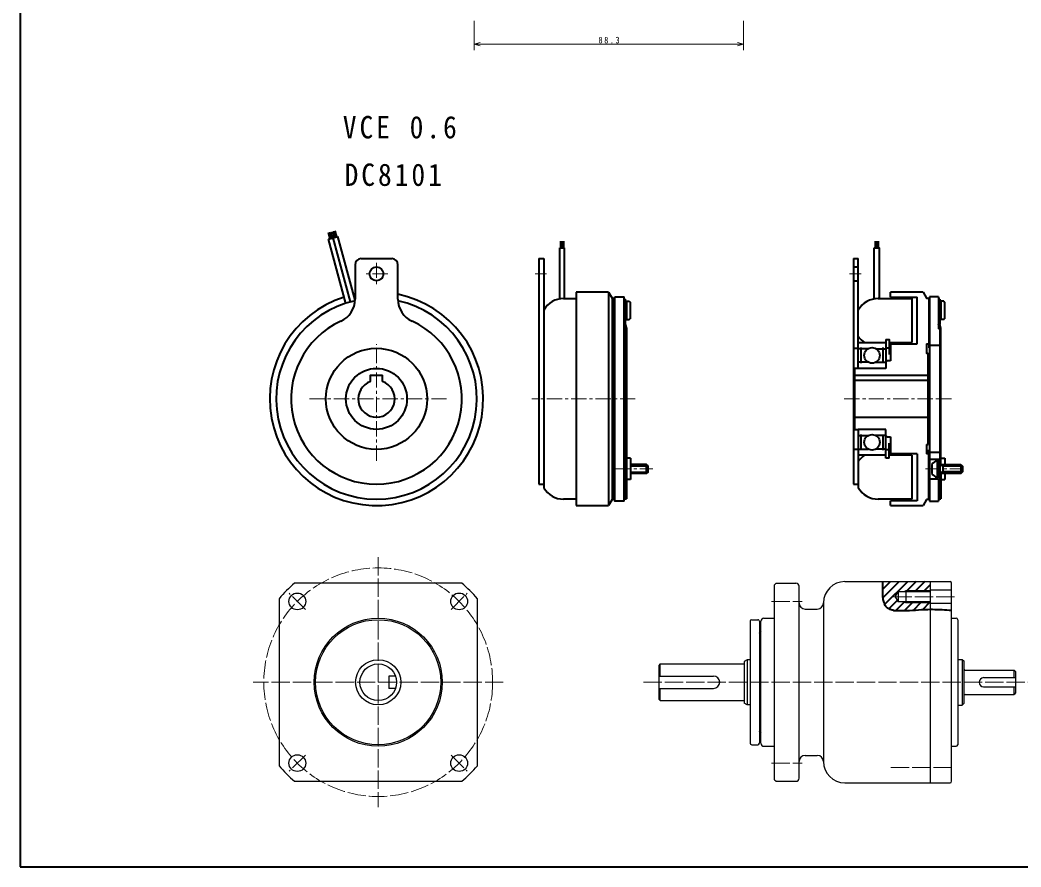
# Model space of a CAD drawing. Units: millimetres on the paper. Extents: x -1451 to 1005, y -1119 to 227.
# Drawn here: x -1428 to -1100, y -988.8 to -711 of the extents above; entities that cross this region are included whole.
import ezdxf

# ---------------------------------------------------------------- set-up
doc = ezdxf.new("R2010")
doc.units = ezdxf.units.MM
doc.linetypes.add('CHAIN1', pattern=[8, 5, -1, 1, -1])
doc.linetypes.add('LONG_DASHED1', pattern=[7, 6, -1])
for name, color, linetype, lineweight in [('0-5_中太線外形', 3, 'Continuous', 25), ('0-6_太線外形', 5, 'Continuous', 40), ('0-9_中心線', 3, 'Continuous', 25), ('0-A_寸法文字', 1, 'Continuous', 9)]:
    doc.layers.add(name, color=color, linetype=linetype, lineweight=lineweight)
doc.styles.add('ＭＳ ゴシック', font='')
doc.styles.get('ＭＳ ゴシック').set_extended_font_data('MS Gothic')

msp = doc.modelspace()

# ---------------------------------------------------------------- linework, layer by layer
at = {"layer": '0-5_中太線外形', "color": 4, "linetype": 'LONG_DASHED1', "lineweight": 9}
for p, q in [((-1310.629, -887.199), (-1310.629, -969.199)), ((-1334.494, -904.334), (-1339.798, -899.031)), ((-1286.765, -904.334), (-1281.461, -899.031)), ((-1181.707, -901.682), (-1171.707, -901.682)), ((-1121.707, -900.199), (-1142.586, -900.199)), ((-1269.629, -928.199), (-1351.629, -928.199)), ((-1223.707, -928.199), (-1096.707, -928.199)), ((-1334.494, -952.064), (-1339.798, -957.367)), ((-1181.707, -954.715), (-1171.707, -954.715)), ((-1142.586, -956.199), (-1121.707, -956.199))]:
    msp.add_line(p, q, dxfattribs=at)
at = {"layer": '0-5_中太線外形'}
for p, q in [((-1157.707, -895.199), (-1123.207, -895.199)), ((-1129.707, -895.199), (-1129.707, -961.199)), ((-1283.243, -895.699), (-1338.016, -895.699)), ((-1180.707, -896.199), (-1180.207, -895.699)), ((-1180.707, -960.199), (-1180.707, -896.199)), ((-1180.207, -895.699), (-1173.707, -895.699)), ((-1172.707, -959.699), (-1172.707, -896.699)), ((-1141.207, -900.199), (-1140.254, -898.549)), ((-1140.254, -898.549), (-1140.254, -901.849)), ((-1129.707, -898.549), (-1140.254, -898.549)), ((-1137.707, -898.199), (-1138.313, -898.549)), ((-1122.707, -898.049), (-1129.707, -898.049)), ((-1122.707, -960.699), (-1122.707, -895.699)), ((-1343.129, -900.813), (-1343.129, -955.585)), ((-1278.129, -955.585), (-1278.129, -900.813)), ((-1164.707, -902.199), (-1164.707, -954.199)), ((-1141.207, -900.199), (-1140.254, -901.849)), ((-1129.707, -901.849), (-1140.254, -901.849)), ((-1137.707, -902.199), (-1138.313, -901.849)), ((-1129.707, -902.199), (-1137.707, -902.199)), ((-1170.707, -904.199), (-1166.707, -904.199)), ((-1122.707, -902.349), (-1129.707, -902.349)), ((-1188.707, -908.199), (-1188.707, -948.199)), ((-1188.207, -907.699), (-1186.207, -907.699)), ((-1185.707, -908.199), (-1185.707, -948.199)), ((-1185.207, -948.199), (-1185.207, -908.199)), ((-1184.207, -907.199), (-1180.707, -907.199)), ((-1122.707, -907.199), (-1121.207, -907.199)), ((-1120.707, -907.699), (-1120.707, -948.699)), ((-1188.707, -920.799), (-1189.707, -920.799)), ((-1120.707, -920.699), (-1119.207, -920.699)), ((-1119.207, -920.699), (-1119.207, -935.699)), ((-1218.207, -926.199), (-1218.207, -922.199)), ((-1218.207, -922.199), (-1190.707, -922.199)), ((-1118.207, -924.199), (-1102.207, -924.199)), ((-1102.207, -926.699), (-1102.207, -924.199)), ((-1307.129, -926.199), (-1307.129, -930.199)), ((-1304.973, -926.199), (-1307.129, -926.199)), ((-1218.707, -926.199), (-1200.707, -926.199)), ((-1112.207, -926.699), (-1101.707, -926.699)), ((-1304.973, -930.199), (-1307.129, -930.199)), ((-1218.707, -930.199), (-1200.707, -930.199)), ((-1218.207, -934.199), (-1218.207, -930.199)), ((-1112.207, -929.699), (-1101.707, -929.699)), ((-1102.207, -932.199), (-1102.207, -929.699)), ((-1218.207, -934.199), (-1190.707, -934.199)), ((-1118.207, -932.199), (-1102.207, -932.199)), ((-1188.707, -935.599), (-1189.707, -935.599)), ((-1120.707, -935.699), (-1119.207, -935.699)), ((-1188.207, -948.699), (-1186.207, -948.699)), ((-1184.207, -949.199), (-1180.707, -949.199)), ((-1122.707, -949.199), (-1121.207, -949.199)), ((-1170.707, -952.199), (-1166.707, -952.199)), ((-1338.016, -960.699), (-1283.243, -960.699)), ((-1157.707, -961.199), (-1123.207, -961.199))]:
    msp.add_line(p, q, dxfattribs=at)
at = {"layer": '0-5_中太線外形', "color": 5, "lineweight": 40}
for p, q in [((-1142.843, -895.231), (-1145.282, -897.67)), ((-1145.192, -895.432), (-1145.183, -895.236)), ((-1145.183, -895.236), (-1145.178, -895.199)), ((-1140.007, -895.224), (-1145.175, -900.392)), ((-1137.172, -895.217), (-1144.634, -902.679)), ((-1134.337, -895.21), (-1137.326, -898.199)), ((-1131.501, -895.203), (-1134.497, -898.199)), ((-1129.707, -896.237), (-1131.669, -898.199)), ((-1140.518, -901.392), (-1143.272, -904.145)), ((-1138.208, -901.91), (-1140.973, -904.675)), ((-1135.669, -902.199), (-1138.174, -904.704)), ((-1132.84, -902.199), (-1135.194, -904.552)), ((-1130.012, -902.199), (-1132.174, -904.361))]:
    msp.add_line(p, q, dxfattribs=at)
at = {"layer": '0-5_中太線外形', "linetype": 'LONG_DASHED1'}
msp.add_line((-1286.765, -952.064), (-1281.461, -957.367), dxfattribs=at)
at = {"layer": '0-5_中太線外形', "color": 5, "lineweight": 40}
for points in [[(-1141.77, -904.627), (-1141.998, -904.57), (-1142.226, -904.511), (-1142.45, -904.449), (-1142.671, -904.383), (-1142.886, -904.311), (-1143.095, -904.231), (-1143.295, -904.142), (-1143.487, -904.042), (-1143.668, -903.929), (-1143.837, -903.803), (-1144.069, -903.584), (-1144.272, -903.333), (-1144.45, -903.056), (-1144.603, -902.755), (-1144.735, -902.435), (-1144.847, -902.1), (-1144.941, -901.754), (-1145.019, -901.402), (-1145.084, -901.046), (-1145.138, -900.692), (-1145.183, -900.328), (-1145.22, -899.969), (-1145.247, -899.614), (-1145.268, -899.263), (-1145.281, -898.914), (-1145.288, -898.567), (-1145.289, -898.222), (-1145.286, -897.877), (-1145.279, -897.531), (-1145.269, -897.185), (-1145.263, -896.992), (-1145.255, -896.798), (-1145.248, -896.604), (-1145.239, -896.409), (-1145.23, -896.214), (-1145.221, -896.019), (-1145.212, -895.823), (-1145.202, -895.628), (-1145.192, -895.432)], [(-1141.77, -904.627), (-1140.577, -904.698), (-1139.568, -904.722), (-1138.559, -904.716), (-1137.55, -904.685), (-1136.541, -904.636), (-1135.533, -904.575), (-1134.524, -904.508), (-1133.515, -904.44), (-1132.507, -904.378), (-1131.498, -904.328), (-1130.49, -904.295), (-1129.711, -904.285), (-1128.933, -904.288), (-1128.155, -904.302), (-1127.377, -904.326), (-1126.598, -904.358), (-1125.82, -904.397), (-1125.042, -904.443), (-1124.264, -904.492), (-1123.485, -904.544), (-1122.707, -904.598)]]:
    msp.add_lwpolyline(points, dxfattribs=at)
at = {"layer": '0-5_中太線外形'}
for points in [[(-1129.707, -898.199), (-1137.707, -898.199), (-1137.707, -902.199)], [(-1189.707, -920.799), (-1190.707, -921.376), (-1190.707, -935.021)], [(-1189.707, -920.799), (-1189.707, -935.599), (-1190.707, -935.021)], [(-1119.207, -920.699), (-1118.707, -921.199), (-1118.707, -935.199), (-1119.207, -935.699)], [(-1218.207, -922.199), (-1218.707, -922.699), (-1218.707, -933.699), (-1218.207, -934.199)], [(-1102.207, -924.199), (-1101.707, -924.699), (-1101.707, -931.699), (-1102.207, -932.199)], [(-1180.707, -960.199), (-1180.207, -960.699), (-1173.707, -960.699)]]:
    msp.add_lwpolyline(points, dxfattribs=at)
at = {"layer": '0-5_中太線外形', "color": 4, "linetype": 'LONG_DASHED1', "lineweight": 9}
msp.add_circle((-1310.629, -928.199), 37.5, dxfattribs=at)
at = {"layer": '0-5_中太線外形'}
for centre, radius in [((-1337.146, -901.682), 2.75), ((-1284.113, -901.682), 2.75), ((-1310.629, -928.199), 21), ((-1310.629, -928.199), 20.512), ((-1310.629, -928.199), 7.4), ((-1310.629, -928.199), 6), ((-1337.146, -954.715), 2.75), ((-1284.113, -954.715), 2.75)]:
    msp.add_circle(centre, radius, dxfattribs=at)
for centre, radius, start, end in [((-1157.707, -902.199), 7, 90, 180), ((-1123.207, -895.699), 0.5, 0, 89.99998), ((-1310.629, -928.199), 42.5, 130.11916, 139.88083), ((-1310.629, -928.199), 42.5, 40.11916, 49.88083), ((-1173.707, -896.699), 1, 359.99998, 90), ((-1170.707, -902.199), 2, 180, 270), ((-1166.707, -902.199), 2, 270, 0), ((-1188.207, -908.199), 0.5, 90, 179.99998), ((-1186.207, -908.199), 0.5, 359.99998, 90), ((-1184.207, -908.199), 1, 90, 180), ((-1121.207, -907.699), 0.5, 0, 90), ((-1118.207, -923.699), 0.5, 180, 270), ((-1200.707, -928.199), 2, 270, 90), ((-1112.207, -928.199), 1.5, 90, 270), ((-1118.207, -932.699), 0.5, 90, 180), ((-1188.207, -948.199), 0.5, 180, 269.99998), ((-1186.207, -948.199), 0.5, 270, 0), ((-1184.207, -948.199), 1, 180, 269.99998), ((-1121.207, -948.699), 0.5, 270, 0), ((-1170.707, -954.199), 2, 89.99998, 179.99998), ((-1166.707, -954.199), 2, 0, 89.99998), ((-1157.707, -954.199), 7, 180, 270), ((-1310.629, -928.199), 42.5, 220.11916, 229.88083), ((-1310.629, -928.199), 42.5, 310.11916, 319.88083), ((-1173.707, -959.699), 1, 270, 0), ((-1123.207, -960.699), 0.5, 270, 0)]:
    msp.add_arc(centre, radius, start, end, dxfattribs=at)
at = {"layer": '0-5_中太線外形', "color": 5, "lineweight": 40}
for centre, start_param, end_param in [((-1184.457, -912.199), 2.2142973, 3.1415924), ((-1184.457, -944.199), 3.1415924, 4.0688878)]:
    msp.add_ellipse(centre, major_axis=(1.25, 0), ratio=0.5999, start_param=start_param, end_param=end_param, dxfattribs=at)
at = {"layer": '0-6_太線外形'}
for p, q in [((-1327.047, -780.743), (-1326.515, -782.729)), ((-1326.661, -780.64), (-1326.129, -782.625)), ((-1326.274, -780.536), (-1325.742, -782.522)), ((-1324.97, -782.315), (-1325.502, -780.329)), ((-1324.583, -782.211), (-1325.115, -780.226)), ((-1324.197, -782.108), (-1324.729, -780.122)), ((-1326.901, -782.832), (-1323.811, -782.004)), ((-1321.247, -803.933), (-1326.901, -782.832)), ((-1319.712, -803.482), (-1325.356, -782.418)), ((-1318.206, -802.92), (-1323.811, -782.004)), ((-1250.834, -783.521), (-1250.834, -785.702)), ((-1250.539, -783.521), (-1250.539, -785.702)), ((-1250.08, -783.521), (-1250.08, -785.702)), ((-1249.85, -783.521), (-1249.85, -785.702)), ((-1147.75, -783.521), (-1147.75, -785.702)), ((-1147.455, -783.521), (-1147.455, -785.702)), ((-1146.996, -783.521), (-1146.996, -785.702)), ((-1146.766, -783.521), (-1146.766, -785.702)), ((-1251.156, -785.702), (-1249.556, -785.702)), ((-1251.156, -802.481), (-1251.156, -785.702)), ((-1249.556, -802.361), (-1249.556, -785.702)), ((-1148.072, -802.481), (-1148.072, -785.702)), ((-1316.197, -789.261), (-1306.197, -789.261)), ((-1257.956, -789.261), (-1257.956, -863.261)), ((-1257.956, -789.261), (-1256.356, -789.261)), ((-1256.356, -789.261), (-1256.356, -864.402)), ((-1154.872, -789.261), (-1153.272, -789.261)), ((-1154.872, -789.261), (-1154.872, -863.261)), ((-1153.272, -825.261), (-1153.272, -789.261)), ((-1318.197, -791.261), (-1318.197, -802.533)), ((-1304.197, -802.533), (-1304.197, -791.261)), ((-1154.872, -792.011), (-1153.272, -792.011)), ((-1154.872, -796.511), (-1153.272, -796.511)), ((-1245.756, -800.261), (-1245.756, -870.261)), ((-1235.111, -800.261), (-1245.756, -800.261)), ((-1235.111, -800.261), (-1233.956, -802.261)), ((-1235.111, -800.261), (-1235.111, -870.261)), ((-1142.672, -801.861), (-1142.672, -800.261)), ((-1132.027, -800.261), (-1142.672, -800.261)), ((-1318.197, -802.533), (-1318.197, -802.535)), ((-1304.197, -802.533), (-1304.197, -802.535)), ((-1249.856, -802.361), (-1245.756, -802.361)), ((-1233.956, -802.261), (-1233.256, -802.261)), ((-1233.956, -802.261), (-1233.956, -868.261)), ((-1233.256, -802.261), (-1233.256, -868.261)), ((-1233.056, -801.761), (-1230.056, -801.761)), ((-1230.056, -868.761), (-1230.056, -801.761)), ((-1229.656, -802.511), (-1230.056, -802.511)), ((-1229.656, -802.511), (-1229.656, -810.715)), ((-1229.656, -803.261), (-1228.356, -803.261)), ((-1229.156, -809.261), (-1229.156, -803.261)), ((-1228.356, -803.261), (-1228.056, -803.561)), ((-1228.056, -803.561), (-1228.056, -808.961)), ((-1142.672, -801.861), (-1133.972, -801.861)), ((-1133.972, -817.261), (-1133.972, -801.861)), ((-1130.172, -802.261), (-1130.172, -818.497)), ((-1126.972, -801.761), (-1129.972, -801.761)), ((-1129.972, -801.761), (-1129.972, -868.761)), ((-1126.972, -801.761), (-1126.972, -812.261)), ((-1126.572, -802.511), (-1126.972, -802.511)), ((-1126.572, -802.511), (-1126.572, -810.715)), ((-1126.572, -802.511), (-1126.572, -810.715)), ((-1125.272, -803.261), (-1126.572, -803.261)), ((-1126.072, -809.261), (-1126.072, -803.261)), ((-1230.056, -810.011), (-1229.656, -810.011)), ((-1229.656, -809.261), (-1228.356, -809.261)), ((-1228.356, -809.261), (-1228.056, -808.961)), ((-1125.272, -809.261), (-1126.572, -809.261)), ((-1125.272, -809.261), (-1124.972, -808.961)), ((-1229.656, -812.261), (-1230.056, -810.768)), ((-1229.656, -810.715), (-1229.256, -812.157)), ((-1229.656, -810.715), (-1229.256, -812.157)), ((-1229.256, -812.157), (-1229.256, -868.011)), ((-1126.572, -812.261), (-1126.972, -810.768)), ((-1126.572, -812.261), (-1126.972, -812.261)), ((-1126.172, -812.157), (-1126.572, -810.715)), ((-1126.572, -812.261), (-1126.572, -868.011)), ((-1126.172, -856.761), (-1126.172, -812.157)), ((-1153.272, -816.761), (-1144.272, -816.761)), ((-1144.272, -815.761), (-1144.272, -825.261)), ((-1143.172, -816.761), (-1135.772, -816.761)), ((-1154.872, -818.686), (-1153.272, -818.686)), ((-1150.047, -818.802), (-1153.272, -818.802)), ((-1152.372, -823.561), (-1152.372, -818.461)), ((-1147.497, -818.802), (-1144.272, -818.802)), ((-1145.172, -823.561), (-1145.172, -818.461)), ((-1143.172, -818.686), (-1144.272, -818.686)), ((-1142.672, -817.261), (-1133.972, -817.261)), ((-1142.672, -817.261), (-1142.672, -822.761)), ((-1130.872, -817.261), (-1130.172, -817.261)), ((-1126.572, -817.761), (-1129.972, -817.761)), ((-1150.047, -823.219), (-1153.272, -823.219)), ((-1147.497, -823.219), (-1144.272, -823.219)), ((-1143.772, -822.761), (-1144.272, -823.261)), ((-1142.672, -822.761), (-1143.772, -822.761)), ((-1130.572, -820.261), (-1130.372, -820.261)), ((-1130.372, -850.261), (-1130.372, -820.261)), ((-1153.272, -825.261), (-1154.372, -825.261)), ((-1154.372, -845.261), (-1154.372, -825.261)), ((-1144.272, -825.261), (-1153.272, -825.261)), ((-1309.197, -829.604), (-1309.197, -827.461)), ((-1154.372, -827.461), (-1130.372, -827.461)), ((-1130.372, -829.261), (-1154.372, -829.261)), ((-1154.372, -841.261), (-1130.372, -841.261)), ((-1154.372, -845.261), (-1153.272, -845.261)), ((-1153.272, -845.261), (-1153.272, -864.402)), ((-1144.272, -845.261), (-1153.272, -845.261)), ((-1144.272, -854.761), (-1144.272, -845.261)), ((-1153.272, -847.302), (-1150.047, -847.302)), ((-1152.372, -852.061), (-1152.372, -846.961)), ((-1144.272, -847.302), (-1147.497, -847.302)), ((-1145.172, -852.061), (-1145.172, -846.961)), ((-1144.272, -847.261), (-1143.772, -847.761)), ((-1143.772, -847.761), (-1142.672, -847.761)), ((-1143.772, -847.761), (-1142.672, -847.761)), ((-1142.672, -847.761), (-1142.672, -853.261)), ((-1153.272, -851.835), (-1154.872, -851.835)), ((-1153.272, -851.719), (-1150.047, -851.719)), ((-1144.272, -851.719), (-1147.497, -851.719)), ((-1144.272, -851.835), (-1143.172, -851.835)), ((-1143.172, -854.761), (-1143.172, -849.776)), ((-1130.872, -850.261), (-1130.872, -853.261)), ((-1130.872, -850.261), (-1130.372, -850.261)), ((-1130.172, -868.261), (-1130.172, -852.025)), ((-1129.972, -852.761), (-1126.572, -852.761)), ((-1227.956, -854.761), (-1229.256, -854.761)), ((-1227.956, -854.761), (-1227.956, -861.761)), ((-1144.272, -853.761), (-1153.272, -853.761)), ((-1143.172, -854.761), (-1144.272, -854.761)), ((-1135.772, -853.761), (-1143.172, -853.761)), ((-1133.972, -853.261), (-1142.672, -853.261)), ((-1135.772, -853.761), (-1135.772, -868.161)), ((-1133.972, -853.261), (-1133.972, -868.661)), ((-1130.172, -853.261), (-1130.872, -853.261)), ((-1129.972, -855.011), (-1126.572, -855.011)), ((-1127.472, -855.511), (-1127.472, -861.011)), ((-1127.072, -855.511), (-1127.472, -855.511)), ((-1127.072, -861.011), (-1127.072, -855.511)), ((-1127.072, -855.511), (-1126.572, -855.511)), ((-1126.572, -853.261), (-1126.172, -853.261)), ((-1126.172, -854.761), (-1124.872, -854.761)), ((-1124.872, -854.761), (-1124.872, -856.761)), ((-1222.656, -856.761), (-1227.956, -856.761)), ((-1227.956, -857.261), (-1222.156, -857.261)), ((-1227.956, -859.261), (-1222.156, -859.261)), ((-1222.656, -859.761), (-1222.656, -856.761)), ((-1222.156, -857.261), (-1222.656, -856.761)), ((-1222.156, -859.261), (-1222.156, -857.261)), ((-1129.222, -856.761), (-1129.222, -859.761)), ((-1125.533, -857.361), (-1126.572, -856.761)), ((-1126.572, -856.761), (-1119.672, -856.761)), ((-1125.533, -859.161), (-1126.572, -859.761)), ((-1125.533, -856.761), (-1125.533, -859.761)), ((-1119.072, -857.361), (-1125.533, -857.361)), ((-1119.072, -859.161), (-1125.533, -859.161)), ((-1119.672, -856.761), (-1119.072, -857.361)), ((-1119.072, -859.161), (-1119.672, -859.761)), ((-1119.072, -857.361), (-1119.072, -859.161)), ((-1230.061, -861.011), (-1229.661, -861.011)), ((-1227.956, -861.761), (-1229.256, -861.761)), ((-1222.656, -859.761), (-1227.956, -859.761)), ((-1129.972, -861.511), (-1126.972, -861.511)), ((-1127.472, -861.011), (-1127.072, -861.011)), ((-1126.572, -861.011), (-1127.072, -861.011)), ((-1126.972, -861.511), (-1126.972, -868.761)), ((-1126.172, -859.761), (-1126.172, -868.011)), ((-1126.172, -861.761), (-1124.872, -861.761)), ((-1124.872, -859.761), (-1124.872, -861.761)), ((-1257.956, -863.261), (-1256.356, -863.261)), ((-1154.872, -863.261), (-1153.272, -863.261)), ((-1245.756, -868.161), (-1249.856, -868.161)), ((-1229.656, -868.011), (-1229.256, -868.011)), ((-1135.772, -868.161), (-1146.772, -868.161)), ((-1142.672, -870.261), (-1142.672, -868.661)), ((-1133.972, -868.661), (-1142.672, -868.661)), ((-1130.872, -868.261), (-1132.027, -870.261)), ((-1130.172, -868.261), (-1130.872, -868.261)), ((-1129.972, -868.761), (-1126.972, -868.761)), ((-1126.572, -868.011), (-1126.172, -868.011)), ((-1245.756, -870.261), (-1235.111, -870.261)), ((-1142.672, -870.261), (-1132.027, -870.261))]:
    msp.add_line(p, q, dxfattribs=at)
at = {"layer": '0-6_太線外形', "color": 4, "linetype": 'CHAIN1', "lineweight": 9}
for p, q in [((-1311.197, -790.594), (-1311.197, -797.928)), ((-1307.53, -794.261), (-1314.864, -794.261)), ((-1259.238, -794.261), (-1255.467, -794.261)), ((-1156.154, -794.261), (-1152.383, -794.261)), ((-1311.197, -855.578), (-1311.197, -817.328)), ((-1288.202, -835.261), (-1333.294, -835.261)), ((-1226.36, -835.261), (-1260.323, -835.261)), ((-1157.861, -835.261), (-1122.777, -835.261)), ((-1232.85, -858.261), (-1220.648, -858.261)), ((-1131.261, -858.261), (-1119.059, -858.261))]:
    msp.add_line(p, q, dxfattribs=at)
at = {"layer": '0-6_太線外形'}
for points in [[(-1148.072, -785.702), (-1146.472, -785.702), (-1146.472, -802.361)], [(-1132.027, -800.261), (-1130.872, -802.261), (-1130.172, -802.261)], [(-1230.056, -868.761), (-1233.056, -868.761), (-1233.056, -801.761)], [(-1146.772, -802.361), (-1135.772, -802.361), (-1135.772, -816.761)], [(-1125.272, -803.261), (-1124.972, -803.561), (-1124.972, -808.961)], [(-1230.056, -812.261), (-1229.656, -812.261), (-1229.656, -868.011)], [(-1144.272, -815.761), (-1143.172, -815.761), (-1143.172, -820.745)], [(-1130.872, -817.261), (-1130.872, -820.261), (-1130.572, -820.261)], [(-1142.672, -822.761), (-1143.772, -822.761), (-1144.272, -823.261)], [(-1313.197, -829.604), (-1313.197, -827.461), (-1309.197, -827.461)], [(-1222.656, -859.761), (-1222.156, -859.261), (-1222.156, -857.261)], [(-1119.672, -856.761), (-1119.672, -859.761), (-1126.572, -859.761)], [(-1233.256, -868.261), (-1233.956, -868.261), (-1235.111, -870.261)]]:
    msp.add_lwpolyline(points, dxfattribs=at)
for centre, radius in [((-1311.197, -794.261), 2.25), ((-1311.197, -835.261), 16.575), ((-1148.772, -821.011), 2.55), ((-1311.197, -835.261), 10), ((-1148.772, -849.511), 2.55)]:
    msp.add_circle(centre, radius, dxfattribs=at)
for centre, radius, start, end in [((-1316.197, -791.261), 2, 90, 180), ((-1306.197, -791.261), 2, 0, 90), ((-1311.197, -835.261), 35, 107.62015, 78.46303), ((-1311.197, -835.261), 32.9, 102.32254, 77.67744), ((-1326.197, -802.535), 8, 294.62431, 0), ((-1311.197, -835.261), 35, 101.53696, 102.37984), ((-1296.197, -802.535), 8, 180, 245.37567), ((-1249.856, -809.861), 7.5, 90, 150.07356), ((-1146.772, -809.861), 7.5, 90, 150.07356), ((-1311.197, -835.261), 28, 114.62431, 65.37567), ((-1147.772, -811.261), 6.5, 212.20422, 237.79576), ((-1311.197, -835.261), 6, 109.47121, 70.52878), ((-1147.772, -859.261), 6.5, 122.20422, 147.79576), ((-1126.72, -858.415), 3, 104.53384, 146.54149), ((-1126.72, -858.107), 3, 213.4585, 255.46614), ((-1249.856, -860.661), 7.5, 209.92642, 270), ((-1146.772, -860.661), 7.5, 209.92642, 270)]:
    msp.add_arc(centre, radius, start, end, dxfattribs=at)
at = {"layer": '0-9_中心線', "color": 5, "lineweight": 40}
for p, q in [((-1428.032, -447.392), (-1428.032, -988.794)), ((-1428.032, -988.794), (-650.354, -988.794))]:
    msp.add_line(p, q, dxfattribs=at)
at = {"layer": '0-A_寸法文字'}
for p, q in [((-1279.184, -720.921), (-1279.184, -711.234)), ((-1190.907, -720.921), (-1190.907, -711.234)), ((-1279.184, -718.921), (-1277.252, -718.403)), ((-1190.907, -718.921), (-1192.839, -718.403)), ((-1279.184, -718.921), (-1190.907, -718.921)), ((-1279.184, -718.921), (-1277.252, -719.439)), ((-1190.907, -718.921), (-1192.839, -719.439))]:
    msp.add_line(p, q, dxfattribs=at)

# ---------------------------------------------------------------- texts
at = {"layer": '0-6_太線外形', "color": 6, "char_height": 7.331, "attachment_point": 7, "style": 'ＭＳ ゴシック'}
for s, insert in [('\\T1.22;\\W0.9;VCE\\~0.6', (-1322.222, -749.939)), ('\\T1.22;\\W0.9;DC8101', (-1321.647, -765.528))]:
    msp.add_mtext(s, dxfattribs=dict(at, insert=insert))
at = {"layer": '0-A_寸法文字', "color": 7, "insert": (-1238.421, -718.721), "char_height": 2.199, "attachment_point": 7, "style": 'ＭＳ ゴシック'}
msp.add_mtext('\\T1.38;\\W0.9;88.3', dxfattribs=at)

doc.saveas('drawing.dxf')
